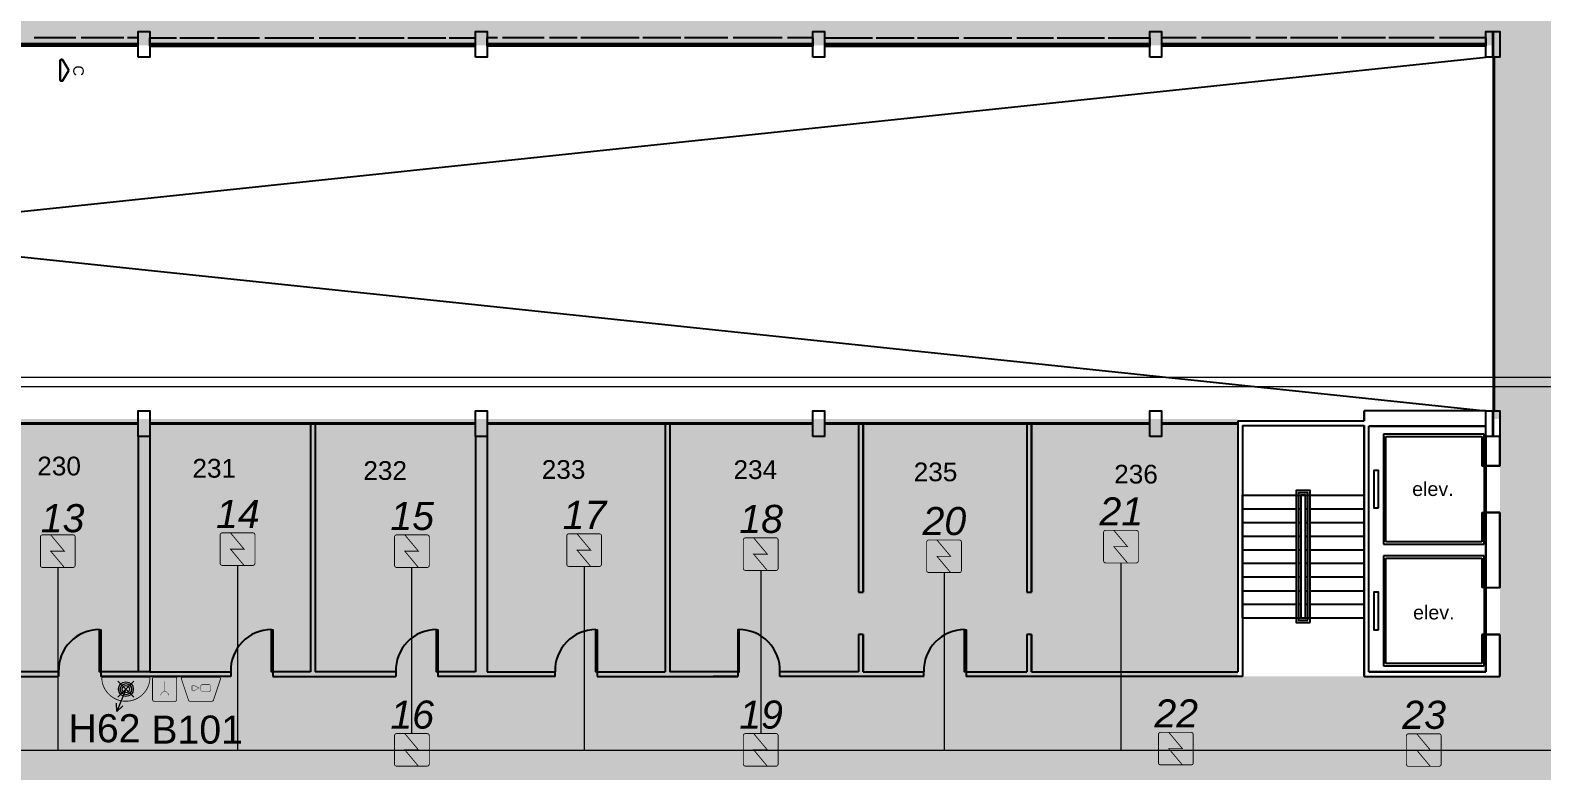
# Model space of a CAD drawing. Header units: metres. Extents: x -331 to 2982, y 362 to 2539.
# Drawn here: x 813.88 to 846.15, y 1888.31 to 1904.12 of the extents above; entities that cross this region are included whole.
import ezdxf
from ezdxf.enums import TextEntityAlignment as Align

# ---------------------------------------------------------------- set-up
doc = ezdxf.new("R2010")
doc.units = ezdxf.units.M
doc.linetypes.add('DASHDOT', pattern=[1, 0.5, -0.25, 0, -0.25])
doc.layers.get('0').update_dxf_attribs({"color": 251})
doc.layers.add('_corredores', color=251, linetype='Continuous', plot=False)
doc.layers.add('_salas', color=251, linetype='Continuous', plot=False)
for name, color, linetype in [('ALV', 251, 'Continuous'), ('CX', 251, 'Continuous'), ('Det', 251, 'Continuous'), ('DET. FUMAÇA', 1, 'Continuous'), ('Det_Vigas', 251, 'Continuous'), ('Div', 251, 'Continuous'), ('Est', 251, 'Continuous'), ('Pis', 251, 'Continuous'), ('SALAS NOVAS', 7, 'Continuous'), ('Texto_Salas', 251, 'Continuous'), ('vid', 251, 'Continuous'), ('vis', 251, 'Continuous')]:
    doc.layers.add(name, color=color, linetype=linetype)
doc.layers.add('Det_Lcorte', color=251, linetype='Continuous', lineweight=20)
doc.styles.add('ARIAL', font='arial.ttf')
doc.styles.add('DESTAQUE', font='arial.ttf', dxfattribs={"height": 0.4})
doc.styles.add('X3G_ENTITY_1416B73C', font='arial.ttf', dxfattribs={"height": 0.6})
doc.styles.add('X3G_ENTITY_1416B9DC', font='arial.ttf', dxfattribs={"height": 0.6})
doc.styles.add('X3G_ENTITY_1416B9E6', font='arial.ttf', dxfattribs={"height": 0.6})
doc.styles.add('X3G_ENTITY_1416B9F6', font='arial.ttf', dxfattribs={"height": 0.6})
doc.styles.add('X3G_ENTITY_1416BA00', font='arial.ttf', dxfattribs={"height": 0.6})
doc.styles.add('X3G_ENTITY_1416BA8F', font='arial.ttf', dxfattribs={"height": 0.6})
doc.styles.add('X3G_ENTITY_1416BA99', font='arial.ttf', dxfattribs={"height": 0.6})
doc.styles.add('X3G_ENTITY_1416BAA3', font='arial.ttf', dxfattribs={"height": 0.6})
doc.styles.add('X3G_ENTITY_1416BAAD', font='arial.ttf', dxfattribs={"height": 0.6})
doc.styles.add('X3G_ENTITY_1416BAB7', font='arial.ttf', dxfattribs={"height": 0.6})
doc.styles.add('X3G_ENTITY_1416BAC1', font='arial.ttf', dxfattribs={"height": 0.6})
doc.styles.add('X3G_ENTITY_1416BACB', font='arial.ttf', dxfattribs={"height": 0.6})
doc.styles.add('X3G_ENTITY_1422A482', font='arial.ttf', dxfattribs={"height": 0.6})

# ---------------------------------------------------------------- blocks, each defined once
blk = doc.blocks.new('WEW')
at = {"color": 1, "lineweight": 0, "true_color": 0xe60000}
for p, q in [((1781.244, 994.005), (1781.439, 994.482)), ((1781.439, 994.482), (1781.308, 994.36)), ((1781.439, 994.482), (1781.447, 994.302)), ((1781.075, 994.175), (1781.413, 993.836)), ((1781.413, 994.175), (1781.075, 993.836))]:
    blk.add_line(p, q, dxfattribs=at)
at = {"color": 1, "true_color": 0xe60000, "const_width": 0.0172}
for points in [[(1779.259, 993.747), (1780.023, 993.747, 0.511918), (1780.056, 993.793), (1779.907, 994.24, 0.322823), (1779.874, 994.263), (1779.408, 994.263, 0.322823), (1779.375, 994.24), (1779.226, 993.793, 0.511918)], [(1780.193, 994.263), (1780.641, 994.263, -0.414214), (1780.675, 994.229), (1780.675, 993.782, -0.414214), (1780.641, 993.747), (1780.193, 993.747, -0.414214), (1780.159, 993.782), (1780.159, 994.229, -0.414214)], [(1780.764, 993.748), (1781.724, 993.748, 0.435311), (1781.759, 993.784, 0.930949), (1780.73, 993.784, 0.435311)]]:
    blk.add_lwpolyline(points, format="xyb", close=True, dxfattribs=at)
at = {"color": 1, "true_color": 0xe60000, "const_width": 0.0086}
for points in [[(1779.463, 994.06), (1779.617, 994.06), (1779.652, 994.026), (1779.652, 993.936), (1779.617, 993.902), (1779.463, 993.902), (1779.428, 993.936), (1779.428, 994.026)], [(1779.832, 993.936), (1779.832, 994.026), (1779.802, 994.044), (1779.679, 993.981), (1779.802, 993.918)]]:
    blk.add_lwpolyline(points, close=True, dxfattribs=at)
for points in [[(1780.336, 994.135), (1780.338, 994.117), (1780.344, 994.099), (1780.351, 994.088), (1780.365, 994.073), (1780.373, 994.067), (1780.386, 994.06), (1780.397, 994.057), (1780.413, 994.055), (1780.421, 994.055), (1780.431, 994.056), (1780.45, 994.062), (1780.464, 994.07), (1780.477, 994.082), (1780.488, 994.096), (1780.494, 994.11), (1780.497, 994.122), (1780.498, 994.13), (1780.498, 994.136)], [(1780.417, 993.837), (1780.417, 994.055)]]:
    blk.add_lwpolyline(points, dxfattribs=at)
at = {"color": 1, "lineweight": 0, "true_color": 0xe60000}
for radius in [0.158, 0.119, 0.0774]:
    blk.add_circle((1781.244, 994.005), radius, dxfattribs=at)
blk = doc.blocks.new('Detector de fumaça')
at = {"layer": 'DET. FUMAÇA', "linetype": 'Continuous', "lineweight": 15, "const_width": 0.0187}
blk.add_lwpolyline([(774.599, 539.816), (775.249, 539.816, -0.414214), (775.296, 539.769), (775.296, 539.167, -0.414214), (775.249, 539.12), (774.599, 539.12, -0.414214), (774.553, 539.167), (774.553, 539.769, -0.414214)], format="xyb", close=True, dxfattribs=at)
blk.add_lwpolyline([(774.773, 539.816), (775.064, 539.468), (774.773, 539.468), (775.064, 539.12)], dxfattribs=at)

msp = doc.modelspace()

# ---------------------------------------------------------------- hatches: boundary and pattern name
at = {"layer": '_corredores', "transparency": 33554508}
h = msp.add_hatch(color=256, dxfattribs=at)
h.dxf.hatch_style = 1
h.paths.add_polyline_path([(851.609, 1924.544), (870.379, 1924.544), (870.379, 1926.38), (870.189, 1926.38), (870.189, 1926.577), (870.003, 1926.764), (866.304, 1926.765), (866.288, 1926.731), (866.184, 1926.814), (865.422, 1927.574), (863.994, 1927.574), (862.566, 1927.574), (861.756, 1926.765), (861.72, 1926.765), (861.716, 1926.764), (861.703, 1926.763), (861.685, 1926.763), (858.091, 1926.765), (857.744, 1926.418), (857.397, 1926.765), (853.804, 1926.765), (853.788, 1926.731), (853.684, 1926.814), (852.922, 1927.574), (851.494, 1927.574), (849.748, 1927.574), (849.748, 1926.814), (849.608, 1926.814), (849.608, 1929.894), (841.234, 1929.894), (841.234, 1928.054), (840.474, 1928.054), (840.474, 1927.096), (840.756, 1926.814), (840.374, 1926.432), (840.042, 1926.765), (836.434, 1926.765), (836.419, 1926.731), (836.314, 1926.814), (835.553, 1927.574), (834.124, 1927.574), (832.696, 1927.574), (831.886, 1926.765), (831.85, 1926.765), (831.847, 1926.764), (831.833, 1926.763), (831.815, 1926.763), (828.221, 1926.765), (827.874, 1926.418), (827.528, 1926.765), (823.934, 1926.765), (823.918, 1926.731), (823.814, 1926.814), (823.052, 1927.574), (821.624, 1927.574), (820.195, 1927.574), (819.385, 1926.765), (819.35, 1926.765), (819.346, 1926.764), (819.333, 1926.763), (819.315, 1926.763), (815.721, 1926.765), (815.374, 1926.418), (815.027, 1926.765), (811.434, 1926.765), (811.418, 1926.731), (811.314, 1926.814), (810.552, 1927.574), (809.124, 1927.574), (807.695, 1927.574), (806.886, 1926.765), (806.85, 1926.765), (806.846, 1926.764), (806.833, 1926.763), (806.815, 1926.763), (803.221, 1926.765), (802.874, 1926.418), (802.527, 1926.765), (798.934, 1926.765), (798.918, 1926.731), (798.814, 1926.814), (798.052, 1927.574), (796.624, 1927.574), (795.195, 1927.574), (794.386, 1926.765), (794.35, 1926.765), (794.346, 1926.764), (794.333, 1926.763), (794.315, 1926.763), (790.721, 1926.765), (790.374, 1926.418), (790.027, 1926.765), (786.434, 1926.765), (786.418, 1926.731), (786.314, 1926.814), (785.552, 1927.574), (784.124, 1927.574), (782.696, 1927.574), (781.886, 1926.765), (781.85, 1926.765), (781.846, 1926.764), (781.833, 1926.763), (781.815, 1926.763), (778.221, 1926.765), (777.874, 1926.418), (777.527, 1926.765), (773.934, 1926.765), (773.918, 1926.731), (773.814, 1926.814), (773.052, 1927.574), (771.624, 1927.574), (770.196, 1927.574), (769.386, 1926.765), (769.35, 1926.765), (769.347, 1926.764), (769.333, 1926.763), (769.315, 1926.763), (765.615, 1926.764), (765.429, 1926.577), (765.429, 1926.38), (765.239, 1926.38), (765.239, 1924.544), (770.084, 1924.544), (770.084, 1914.631), (770.394, 1914.631), (770.394, 1905.511), (765.009, 1905.511), (765.009, 1910.811), (763.809, 1910.811), (763.809, 1905.511), (755.909, 1905.511), (755.909, 1910.811), (754.809, 1910.811), (754.809, 1905.511), (746.059, 1905.511), (746.059, 1901.896), (748.429, 1901.896), (748.429, 1903.596), (748.029, 1903.596), (748.029, 1903.796), (754.454, 1903.796), (754.454, 1903.596), (754.129, 1903.596), (754.129, 1901.896), (754.454, 1901.896), (754.454, 1901.696), (754.454, 1901.171), (757.954, 1901.171), (757.954, 1903.571), (757.954, 1903.771), (768.009, 1903.771), (768.009, 1903.751), (768.814, 1903.751), (768.814, 1895.791), (767.984, 1895.791), (767.984, 1895.771), (762.344, 1895.771), (761.069, 1895.771), (761.069, 1893.046), (754.154, 1893.046), (752.479, 1893.046), (752.479, 1860.521), (752.479, 1859.096), (752.479, 1857.621), (754.079, 1857.621), (754.079, 1860.546), (753.904, 1860.546), (753.904, 1863.421), (754.169, 1863.421), (754.169, 1887.631), (760.804, 1887.631), (760.804, 1887.721), (768.909, 1887.721), (770.309, 1887.721), (771.909, 1887.721), (773.009, 1887.721), (775.859, 1887.721), (775.859, 1886.621), (777.159, 1886.621), (777.159, 1887.721), (788.759, 1887.721), (788.759, 1886.621), (790.059, 1886.621), (790.059, 1887.721), (802.309, 1887.721), (804.009, 1887.721), (844.959, 1887.721), (844.959, 1887.896), (845.259, 1887.896), (845.259, 1887.543), (845.259, 1863.221), (807.109, 1863.221), (807.109, 1860.671), (807.109, 1860.571), (806.556, 1860.571), (806.556, 1858.751), (806.556, 1855.871), (806.556, 1855.143), (807.956, 1855.143), (807.956, 1857.121), (809.134, 1857.121), (809.134, 1860.671), (845.259, 1860.671), (845.259, 1855.977), (846.384, 1855.977), (846.384, 1856.871), (846.034, 1856.871), (846.034, 1856.971), (846.434, 1856.971), (846.434, 1860.671), (849.184, 1860.671), (849.184, 1856.971), (849.584, 1856.971), (849.584, 1856.871), (849.234, 1856.871), (849.234, 1855.977), (850.459, 1855.977), (850.459, 1860.671), (859.459, 1860.671), (859.459, 1863.221), (849.559, 1863.221), (849.559, 1888.221), (849.659, 1888.221), (849.659, 1887.721), (854.289, 1887.721), (854.289, 1895.621), (859.259, 1895.621), (859.259, 1905.521), (857.359, 1905.521), (857.359, 1905.621), (858.034, 1905.621), (858.034, 1908.221), (853.709, 1908.221), (853.709, 1908.184), (853.609, 1908.184), (853.609, 1910.121), (850.859, 1910.121), (850.86, 1912.861), (849.659, 1912.861), (849.659, 1908.921), (852.409, 1908.921), (852.409, 1903.771), (852.409, 1895.701), (852.409, 1890.371), (849.559, 1890.371), (849.559, 1908.921), (849.559, 1912.961), (852.259, 1912.961), (852.259, 1914.631), (851.609, 1914.631)])
h.paths.add_polyline_path([(845.929, 1914.631), (846.006, 1914.631), (846.006, 1905.511), (844.999, 1905.511), (844.999, 1909.911), (845.009, 1910.811), (843.809, 1910.811), (843.809, 1905.511), (835.009, 1905.511), (835.009, 1910.811), (833.809, 1910.811), (833.809, 1905.511), (825.009, 1905.511), (825.009, 1910.811), (823.809, 1910.811), (823.809, 1905.511), (815.009, 1905.511), (815.009, 1910.811), (813.809, 1910.811), (813.809, 1905.511), (805.009, 1905.511), (805.009, 1910.811), (803.809, 1910.811), (803.809, 1905.511), (795.009, 1905.511), (795.009, 1910.811), (793.809, 1910.811), (793.809, 1905.511), (785.009, 1905.511), (785.009, 1910.811), (783.809, 1910.811), (783.809, 1905.511), (775.009, 1905.511), (775.009, 1910.811), (773.979, 1910.811), (773.979, 1905.511), (773.194, 1905.511), (773.194, 1914.631), (773.124, 1914.631), (773.124, 1920.111), (775.144, 1920.111), (775.144, 1921.611), (775.124, 1921.611), (775.124, 1922.031), (773.624, 1922.031), (773.624, 1921.611), (773.164, 1921.611), (773.164, 1924.544), (845.929, 1924.543), (845.929, 1921.611), (845.469, 1921.611), (845.469, 1922.031), (843.969, 1922.031), (843.969, 1921.611), (843.949, 1920.111), (845.929, 1920.111)], flags=16)
h.paths.add_polyline_path([(851.494, 1926.432), (851.112, 1926.814), (851.494, 1927.196), (851.876, 1926.814)], flags=16)
h.paths.add_polyline_path([(845.244, 1926.432), (844.862, 1926.814), (845.244, 1927.196), (845.626, 1926.814)], flags=16)
h.paths.add_polyline_path([(845.119, 1903.801), (845.119, 1895.821), (845.259, 1895.821), (845.259, 1890.321), (839.659, 1890.321), (775.859, 1890.321), (772.984, 1890.321), (772.984, 1895.791), (771.754, 1895.791), (771.754, 1903.746), (773.099, 1903.746), (773.099, 1903.801)], flags=16)
h.paths.add_polyline_path([(834.506, 1926.814), (834.124, 1926.432), (833.742, 1926.814), (834.124, 1927.196)], flags=16)
h.paths.add_polyline_path([(863.612, 1926.814), (863.994, 1927.196), (864.376, 1926.814), (863.994, 1926.432)], flags=16)
h.paths.add_polyline_path([(845.259, 1895.821), (845.259, 1890.321), (839.659, 1890.321), (775.859, 1890.321), (772.984, 1890.321), (772.984, 1895.821), (775.859, 1895.821), (839.659, 1895.821)], flags=0)
h.paths.add_polyline_path([(822.006, 1926.814), (821.624, 1926.432), (821.242, 1926.814), (821.624, 1927.196)], flags=16)
h.paths.add_polyline_path([(809.506, 1926.814), (809.124, 1926.432), (808.742, 1926.814), (809.124, 1927.196)], flags=16)
h.paths.add_polyline_path([(797.006, 1926.814), (796.624, 1926.432), (796.242, 1926.814), (796.624, 1927.196)], flags=16)
h.paths.add_polyline_path([(784.506, 1926.814), (784.124, 1926.432), (783.742, 1926.814), (784.124, 1927.196)], flags=16)
h.paths.add_polyline_path([(772.006, 1926.814), (771.624, 1926.432), (771.242, 1926.814), (771.624, 1927.196)], flags=16)
edge = h.paths.add_edge_path(flags=16)
edge.add_line((767.555, 1893.924), (767.408, 1893.821))
edge.add_line((767.408, 1893.821), (767.203, 1894.065))
edge.add_line((767.203, 1894.065), (766.309, 1893.171))
edge.add_arc((765.909, 1892.771), 0.565, -45, 45, ccw=False)
edge.add_line((766.309, 1892.372), (767.203, 1891.477))
edge.add_line((767.203, 1891.477), (767.408, 1891.721))
edge.add_line((767.408, 1891.721), (767.555, 1891.618))
edge.add_arc((765.909, 1892.771), 2.01, 35, 325, ccw=False)
at = {"layer": '_salas', "transparency": 33554559}
h = msp.add_hatch(color=256, dxfattribs=at)
h.dxf.hatch_style = 1
h.paths.add_polyline_path([(839.659, 1890.321), (839.659, 1895.821), (775.859, 1895.821), (775.859, 1890.321)])

# ---------------------------------------------------------------- linework, layer by layer
at = {"layer": 'ALV', "color": 251}
for p, q in [((839.659, 1895.781), (839.659, 1890.421)), ((839.659, 1895.781), (842.359, 1895.781)), ((842.359, 1895.781), (842.359, 1895.996)), ((844.959, 1895.996), (842.359, 1895.996)), ((844.959, 1895.996), (842.359, 1895.996)), ((842.359, 1895.996), (842.359, 1895.781)), ((816.184, 1895.446), (816.184, 1890.421)), ((816.434, 1895.446), (816.434, 1890.421)), ((819.859, 1895.711), (819.859, 1890.421)), ((819.959, 1895.711), (819.959, 1890.421)), ((823.384, 1895.446), (823.384, 1890.421)), ((823.634, 1895.446), (823.634, 1890.421)), ((827.434, 1895.711), (827.434, 1890.421)), ((827.534, 1895.711), (827.534, 1890.421)), ((831.559, 1895.711), (831.559, 1892.121)), ((831.559, 1895.711), (831.559, 1892.121)), ((831.659, 1895.711), (831.659, 1892.121)), ((831.659, 1892.121), (831.659, 1895.711)), ((835.159, 1895.711), (835.159, 1892.121)), ((835.159, 1895.711), (835.159, 1892.121)), ((835.259, 1895.711), (835.259, 1892.121)), ((835.259, 1892.121), (835.259, 1895.711)), ((839.759, 1895.681), (839.759, 1890.321)), ((839.759, 1895.681), (842.359, 1895.681)), ((842.359, 1890.321), (842.359, 1895.681)), ((842.359, 1895.681), (842.359, 1890.321)), ((842.459, 1890.421), (842.459, 1895.671)), ((844.959, 1895.671), (842.459, 1895.671)), ((842.459, 1890.421), (842.459, 1895.671)), ((842.459, 1895.671), (844.959, 1895.671)), ((844.959, 1894.821), (844.959, 1895.446)), ((845.259, 1895.446), (845.259, 1894.821)), ((845.259, 1894.821), (844.959, 1894.821)), ((839.759, 1891.571), (839.759, 1894.196)), ((844.959, 1892.221), (844.959, 1893.821)), ((844.959, 1893.821), (845.259, 1893.821)), ((845.259, 1893.821), (845.259, 1892.221)), ((831.559, 1892.121), (831.659, 1892.121)), ((831.559, 1892.121), (831.659, 1892.121)), ((835.159, 1892.121), (835.259, 1892.121)), ((835.159, 1892.121), (835.259, 1892.121)), ((831.559, 1891.221), (831.559, 1890.421)), ((831.659, 1891.221), (831.559, 1891.221)), ((831.659, 1891.221), (831.559, 1891.221)), ((831.559, 1891.221), (831.559, 1890.421)), ((831.659, 1891.221), (831.659, 1890.421)), ((831.659, 1890.421), (831.659, 1891.221)), ((835.159, 1891.221), (835.159, 1890.421)), ((835.259, 1891.221), (835.159, 1891.221)), ((835.259, 1891.221), (835.159, 1891.221)), ((835.159, 1891.221), (835.159, 1890.421)), ((835.259, 1891.221), (835.259, 1890.421)), ((835.259, 1890.421), (835.259, 1891.221)), ((844.959, 1890.421), (844.959, 1891.221)), ((844.959, 1891.221), (845.259, 1891.221)), ((845.259, 1891.221), (844.959, 1891.221)), ((844.959, 1891.221), (844.959, 1890.421)), ((845.259, 1891.221), (845.259, 1890.321)), ((845.259, 1890.321), (845.259, 1891.221)), ((811.859, 1890.321), (814.484, 1890.321)), ((814.484, 1890.421), (812.759, 1890.421)), ((814.484, 1890.421), (814.484, 1890.321)), ((816.434, 1890.421), (815.384, 1890.421)), ((815.384, 1890.421), (815.384, 1890.321)), ((818.159, 1890.321), (815.384, 1890.321)), ((816.434, 1890.421), (818.159, 1890.421)), ((818.159, 1890.421), (818.159, 1890.321)), ((819.859, 1890.421), (819.059, 1890.421)), ((819.059, 1890.421), (819.059, 1890.321)), ((819.059, 1890.321), (821.684, 1890.321)), ((821.684, 1890.421), (819.959, 1890.421)), ((821.684, 1890.421), (821.684, 1890.321)), ((823.384, 1890.421), (822.584, 1890.421)), ((822.584, 1890.421), (822.584, 1890.321)), ((825.084, 1890.321), (822.584, 1890.321)), ((823.634, 1890.421), (825.084, 1890.421)), ((825.084, 1890.321), (825.084, 1890.421)), ((825.984, 1890.421), (825.984, 1890.321)), ((825.984, 1890.421), (827.434, 1890.421)), ((825.984, 1890.321), (828.984, 1890.321)), ((828.984, 1890.421), (827.534, 1890.421)), ((828.984, 1890.321), (828.459, 1890.321)), ((828.984, 1890.421), (828.984, 1890.321)), ((829.884, 1890.321), (829.884, 1890.421)), ((831.559, 1890.421), (829.884, 1890.421)), ((832.959, 1890.321), (829.884, 1890.321)), ((831.559, 1890.421), (831.559, 1890.421)), ((831.659, 1890.421), (832.959, 1890.421)), ((831.659, 1890.421), (831.659, 1890.421)), ((831.659, 1890.421), (831.659, 1890.421)), ((832.959, 1890.321), (832.959, 1890.421)), ((833.859, 1890.421), (835.159, 1890.421)), ((833.859, 1890.421), (833.859, 1890.321)), ((839.759, 1890.321), (833.859, 1890.321)), ((835.159, 1890.421), (835.159, 1890.421)), ((835.259, 1890.421), (835.259, 1890.421)), ((835.259, 1890.421), (839.659, 1890.421)), ((842.359, 1890.321), (845.259, 1890.321)), ((842.359, 1890.321), (845.259, 1890.321)), ((842.459, 1890.421), (844.959, 1890.421)), ((844.959, 1890.421), (842.459, 1890.421))]:
    msp.add_line(p, q, dxfattribs=at)
for points in [[(845.259, 1895.446), (844.959, 1895.446), (844.959, 1894.821), (845.259, 1894.821)], [(845.259, 1893.821), (844.959, 1893.821), (844.959, 1892.221), (845.259, 1892.221)]]:
    msp.add_lwpolyline(points, close=True, dxfattribs=at)
at = {"layer": 'CX', "color": 251, "ltscale": 8}
for points in [[(815.384, 1890.421), (815.354, 1890.421), (815.354, 1891.321), (815.384, 1891.321)], [(819.059, 1890.421), (819.029, 1890.421), (819.029, 1891.321), (819.059, 1891.321)], [(822.584, 1890.421), (822.554, 1890.421), (822.554, 1891.321), (822.584, 1891.321)], [(825.984, 1890.421), (825.954, 1890.421), (825.954, 1891.321), (825.984, 1891.321)], [(828.984, 1890.421), (829.014, 1890.421), (829.014, 1891.321), (828.984, 1891.321)], [(833.859, 1890.421), (833.829, 1890.421), (833.829, 1891.321), (833.859, 1891.321)]]:
    msp.add_lwpolyline(points, close=True, dxfattribs=at)
for centre, start, end in [((815.354, 1890.451), 90, 181.942), ((819.029, 1890.451), 90, 181.942), ((822.554, 1890.451), 90, 181.942), ((825.954, 1890.451), 90, 181.942), ((829.014, 1890.451), 358.058, 90), ((833.829, 1890.451), 90, 181.942)]:
    msp.add_arc(centre, 0.871, start, end, dxfattribs=at)
at = {"layer": 'Det', "color": 251}
for p, q in [((773.234, 1903.546), (844.959, 1895.996)), ((773.234, 1895.996), (844.959, 1903.546))]:
    msp.add_line(p, q, dxfattribs=at)
at = {"layer": 'Det_Lcorte', "color": 251, "linetype": 'DASHDOT', "ltscale": 0.0075, "transparency": 33554534, "const_width": 0.05}
msp.add_lwpolyline([(814.702, 1903.269), (814.574, 1903.055, -0.760667), (814.517, 1903.071), (814.517, 1903.466, -0.760667), (814.574, 1903.482), (814.702, 1903.269)], format="xyb", dxfattribs=at)
at = {"layer": 'Det_Vigas', "color": 251}
for p, q in [((814.854, 1903.961), (813.964, 1903.961)), ((815.877, 1903.961), (814.964, 1903.961)), ((816.184, 1903.961), (815.952, 1903.961)), ((816.184, 1903.781), (816.184, 1903.961)), ((816.434, 1903.961), (816.999, 1903.961)), ((816.434, 1903.781), (816.434, 1903.961)), ((817.074, 1903.961), (817.804, 1903.961)), ((817.879, 1903.961), (818.774, 1903.961)), ((818.884, 1903.961), (819.934, 1903.961)), ((820.044, 1903.961), (820.822, 1903.961)), ((820.897, 1903.961), (821.862, 1903.961)), ((821.937, 1903.961), (822.749, 1903.961)), ((822.824, 1903.961), (823.384, 1903.961)), ((823.384, 1903.781), (823.384, 1903.961)), ((823.854, 1903.961), (823.634, 1903.961)), ((823.634, 1903.781), (823.634, 1903.961)), ((824.854, 1903.961), (823.964, 1903.961)), ((825.558, 1903.961), (824.964, 1903.961)), ((826.882, 1903.961), (825.633, 1903.961)), ((827.769, 1903.961), (826.957, 1903.961)), ((828.774, 1903.961), (827.844, 1903.961)), ((829.934, 1903.961), (828.884, 1903.961)), ((830.584, 1903.961), (830.044, 1903.961)), ((830.584, 1903.961), (830.584, 1903.781)), ((830.834, 1903.961), (831.862, 1903.961)), ((830.834, 1903.961), (830.834, 1903.781)), ((831.937, 1903.961), (832.749, 1903.961)), ((832.824, 1903.961), (833.704, 1903.961)), ((833.814, 1903.961), (834.834, 1903.961)), ((834.944, 1903.961), (835.729, 1903.961)), ((835.804, 1903.961), (836.817, 1903.961)), ((836.892, 1903.961), (837.784, 1903.961)), ((837.784, 1903.961), (837.784, 1903.781)), ((838.774, 1903.961), (838.034, 1903.961)), ((838.034, 1903.961), (838.034, 1903.781)), ((839.934, 1903.961), (838.884, 1903.961)), ((840.709, 1903.961), (840.044, 1903.961)), ((841.797, 1903.961), (840.784, 1903.961)), ((842.814, 1903.961), (841.872, 1903.961)), ((843.854, 1903.961), (842.889, 1903.961)), ((844.959, 1903.961), (843.964, 1903.961)), ((844.959, 1903.961), (844.959, 1903.781)), ((845.099, 1904.096), (845.119, 1904.096)), ((816.184, 1903.781), (809.234, 1903.781)), ((816.434, 1903.781), (823.384, 1903.781)), ((830.584, 1903.781), (823.634, 1903.781)), ((830.834, 1903.781), (837.784, 1903.781)), ((844.959, 1903.781), (838.034, 1903.781))]:
    msp.add_line(p, q, dxfattribs=at)
at = {"layer": 'Div', "color": 230, "linetype": 'Continuous', "lineweight": 0}
for p, q in [((787.641, 1896.715), (871.689, 1896.715)), ((787.641, 1896.515), (871.641, 1896.515))]:
    msp.add_line(p, q, dxfattribs=at)
at = {"layer": 'Div', "color": 150, "linetype": 'Continuous', "lineweight": 0}
for p, q in [((814.466, 1892.651), (814.466, 1888.75)), ((818.304, 1892.693), (818.304, 1888.75)), ((822.026, 1889.102), (822.026, 1892.651)), ((825.705, 1892.672), (825.705, 1888.75)), ((829.475, 1892.587), (829.475, 1889.102)), ((833.389, 1892.54), (833.389, 1888.75)), ((837.166, 1892.746), (837.166, 1888.75)), ((791.209, 1888.75), (855.745, 1888.75))]:
    msp.add_line(p, q, dxfattribs=at)
at = {"layer": 'Est', "color": 251}
for points in [[(816.184, 1903.546), (816.184, 1904.096), (816.434, 1904.096), (816.434, 1903.546)], [(823.384, 1903.546), (823.384, 1904.096), (823.634, 1904.096), (823.634, 1903.546)], [(830.584, 1903.546), (830.584, 1904.096), (830.834, 1904.096), (830.834, 1903.546)], [(837.784, 1903.546), (837.784, 1904.096), (838.034, 1904.096), (838.034, 1903.546)], [(844.959, 1903.546), (844.959, 1904.096), (845.099, 1904.096), (845.099, 1903.546)], [(845.119, 1903.546), (845.119, 1904.096), (845.259, 1904.096), (845.259, 1903.546)], [(816.184, 1895.446), (816.184, 1895.996), (816.434, 1895.996), (816.434, 1895.446)], [(823.384, 1895.446), (823.384, 1895.996), (823.634, 1895.996), (823.634, 1895.446)], [(830.584, 1895.446), (830.584, 1895.996), (830.834, 1895.996), (830.834, 1895.446)], [(837.784, 1895.446), (837.784, 1895.996), (838.034, 1895.996), (838.034, 1895.446)], [(844.959, 1895.446), (844.959, 1895.996), (845.099, 1895.996), (845.099, 1895.446)], [(845.119, 1895.446), (845.119, 1895.996), (845.259, 1895.996), (845.259, 1895.446)]]:
    msp.add_lwpolyline(points, close=True, dxfattribs=at)
at = {"layer": 'Pis', "color": 251}
for p, q in [((842.769, 1895.496), (842.769, 1893.146)), ((844.919, 1895.496), (842.769, 1895.496)), ((842.819, 1893.196), (842.819, 1895.446)), ((842.819, 1895.446), (844.869, 1895.446)), ((844.869, 1895.446), (844.869, 1894.821)), ((844.919, 1894.821), (844.919, 1895.496)), ((844.869, 1894.821), (844.919, 1894.821)), ((844.919, 1894.821), (844.919, 1893.821)), ((844.959, 1894.821), (844.959, 1893.821)), ((839.759, 1894.196), (842.359, 1894.196)), ((839.759, 1893.904), (840.909, 1893.904)), ((840.959, 1893.904), (841.009, 1893.904)), ((841.109, 1893.904), (841.159, 1893.904)), ((841.209, 1893.904), (842.359, 1893.904)), ((844.869, 1893.821), (844.869, 1893.196)), ((844.869, 1893.821), (844.919, 1893.821)), ((844.919, 1893.146), (844.919, 1893.821)), ((839.759, 1893.613), (840.909, 1893.613)), ((840.959, 1893.613), (841.009, 1893.613)), ((841.109, 1893.613), (841.159, 1893.613)), ((841.209, 1893.613), (842.359, 1893.613)), ((839.759, 1893.321), (840.909, 1893.321)), ((840.959, 1893.321), (841.009, 1893.321)), ((841.109, 1893.321), (841.159, 1893.321)), ((841.209, 1893.321), (842.359, 1893.321)), ((844.869, 1893.196), (842.819, 1893.196)), ((839.759, 1893.029), (840.909, 1893.029)), ((840.959, 1893.029), (841.009, 1893.029)), ((841.109, 1893.029), (841.159, 1893.029)), ((841.209, 1893.029), (842.359, 1893.029)), ((842.769, 1893.146), (844.919, 1893.146)), ((842.769, 1892.896), (842.769, 1890.546)), ((844.919, 1892.896), (842.769, 1892.896)), ((842.819, 1890.596), (842.819, 1892.846)), ((842.819, 1892.846), (844.869, 1892.846)), ((844.869, 1892.846), (844.869, 1892.221)), ((844.919, 1892.221), (844.919, 1892.896)), ((839.759, 1892.738), (840.909, 1892.738)), ((840.959, 1892.738), (841.009, 1892.738)), ((841.109, 1892.738), (841.159, 1892.738)), ((841.209, 1892.738), (842.359, 1892.738)), ((839.759, 1892.446), (840.909, 1892.446)), ((840.959, 1892.446), (841.009, 1892.446)), ((841.109, 1892.446), (841.159, 1892.446)), ((841.209, 1892.446), (842.359, 1892.446)), ((844.919, 1892.221), (844.869, 1892.221)), ((844.919, 1892.221), (844.919, 1891.221)), ((844.959, 1892.221), (844.959, 1891.221)), ((839.759, 1892.154), (840.909, 1892.154)), ((839.759, 1891.863), (840.909, 1891.863)), ((840.959, 1892.154), (841.009, 1892.154)), ((840.959, 1891.863), (841.009, 1891.863)), ((841.109, 1892.154), (841.159, 1892.154)), ((841.109, 1891.863), (841.159, 1891.863)), ((841.209, 1892.154), (842.359, 1892.154)), ((841.209, 1891.863), (842.359, 1891.863)), ((839.759, 1891.571), (842.359, 1891.571)), ((844.869, 1891.221), (844.869, 1890.596)), ((844.919, 1891.221), (844.869, 1891.221)), ((844.919, 1890.546), (844.919, 1891.221)), ((844.869, 1890.596), (842.819, 1890.596)), ((842.769, 1890.546), (844.919, 1890.546))]:
    msp.add_line(p, q, dxfattribs=at)
for points in [[(842.664, 1893.921), (842.664, 1894.721), (842.564, 1894.721), (842.564, 1893.921)], [(841.109, 1891.571), (841.109, 1894.196), (841.009, 1894.196), (841.009, 1891.571)], [(842.664, 1891.321), (842.664, 1892.121), (842.564, 1892.121), (842.564, 1891.321)]]:
    msp.add_lwpolyline(points, close=True, dxfattribs=at)
at = {"layer": 'vid', "color": 251, "linetype": 'ByBlock'}
for p, q in [((816.184, 1903.831), (809.259, 1903.831)), ((816.184, 1903.811), (809.259, 1903.811)), ((823.384, 1903.831), (816.459, 1903.831)), ((823.384, 1903.811), (816.459, 1903.811)), ((830.584, 1903.831), (823.659, 1903.831)), ((830.584, 1903.811), (823.659, 1903.811)), ((837.784, 1903.831), (830.859, 1903.831)), ((837.784, 1903.811), (830.859, 1903.811)), ((844.959, 1903.831), (838.034, 1903.831)), ((844.959, 1903.811), (838.034, 1903.811)), ((845.119, 1895.996), (845.119, 1903.546)), ((845.139, 1895.996), (845.139, 1903.546)), ((816.184, 1895.731), (809.234, 1895.731)), ((823.384, 1895.731), (816.434, 1895.731)), ((830.584, 1895.731), (823.634, 1895.731)), ((837.784, 1895.731), (830.834, 1895.731)), ((839.659, 1895.731), (838.034, 1895.731)), ((816.184, 1895.711), (809.234, 1895.711)), ((823.384, 1895.711), (816.434, 1895.711)), ((830.584, 1895.711), (823.634, 1895.711)), ((837.784, 1895.711), (830.834, 1895.711)), ((839.659, 1895.711), (838.034, 1895.711))]:
    msp.add_line(p, q, dxfattribs=at)
at = {"layer": 'vis', "color": 251}
for points in [[(841.209, 1891.471), (841.209, 1894.296), (840.909, 1894.296), (840.909, 1891.471)], [(841.159, 1891.521), (841.159, 1894.246), (840.959, 1894.246), (840.959, 1891.521)]]:
    msp.add_lwpolyline(points, close=True, dxfattribs=at)

# ---------------------------------------------------------------- block references
at = {"lineweight": 0, "rotation": 180}
msp.add_blockref('WEW', (2597.164, 2884.055), dxfattribs=at)
at = {"layer": 'DET. FUMAÇA', "linetype": 'Continuous', "lineweight": 0}
for p in [(39.542, 1353.53), (43.38, 1353.573), (47.102, 1353.53), (50.78, 1353.552), (54.551, 1353.466), (58.465, 1353.42), (62.242, 1353.626), (47.102, 1349.286), (54.551, 1349.286), (63.414, 1349.312), (68.707, 1349.282)]:
    msp.add_blockref('Detector de fumaça', p, dxfattribs=at)

# ---------------------------------------------------------------- texts
at = {"layer": 'Det_Lcorte', "color": 251, "linetype": 'DASHDOT', "ltscale": 0.0075, "transparency": 33554534, "style": 'ARIAL'}
msp.add_attdef('C', text='A', height=0.225, rotation=270, dxfattribs=at).set_placement((814.908, 1903.259), align=Align.MIDDLE_CENTER)
at = {"layer": 'Div', "color": 5, "linetype": 'Continuous', "lineweight": 0, "true_color": 0x0000ff, "char_height": 0.6, "attachment_point": 1}
for s, insert, style in [('{\\fArial|b0|i1|c0|p34;21}', (836.707, 1894.146), 'X3G_ENTITY_1416BACB'), ('{\\fArial|b0|i1|c0|p34;13}', (814.102, 1894.002), 'X3G_ENTITY_1416BA8F'), ('{\\fArial|b0|i1|c0|p34;14}', (817.845, 1894.094), 'X3G_ENTITY_1416BA99'), ('{\\fArial|b0|i1|c0|p34;15}', (821.567, 1894.051), 'X3G_ENTITY_1416BAA3'), ('{\\fArial|b0|i1|c0|p34;17}', (825.246, 1894.073), 'X3G_ENTITY_1416BAAD'), ('{\\fArial|b0|i1|c0|p34;18}', (829.017, 1893.987), 'X3G_ENTITY_1416BAB7'), ('{\\fArial|b0|i1|c0|p34;20}', (832.93, 1893.941), 'X3G_ENTITY_1416BAC1'), ('{\\fArial|b0|i1|c0|p34;16}', (821.567, 1889.807), 'X3G_ENTITY_1416BA00'), ('{\\fArial|b0|i1|c0|p34;19}', (829.017, 1889.807), 'X3G_ENTITY_1416B9F6'), ('{\\fArial|b0|i1|c0|p34;22}', (837.88, 1889.832), 'X3G_ENTITY_1416B9E6'), ('{\\fArial|b0|i1|c0|p34;23}', (843.173, 1889.803), 'X3G_ENTITY_1416B9DC')]:
    msp.add_mtext_dynamic_manual_height_columns(s, width=13.3188, gutter_width=2.5, heights=[0], dxfattribs=dict(at, insert=insert, style=style))
at = {"layer": 'Div', "color": 96, "linetype": 'Continuous', "lineweight": 0, "true_color": 0x008000, "insert": (814.695, 1889.516), "char_height": 0.6, "width": 13.3188, "attachment_point": 1, "style": 'X3G_ENTITY_1422A482'}
msp.add_mtext('H62', dxfattribs=at)
at = {"layer": 'Div', "color": 6, "linetype": 'Continuous', "lineweight": 0, "true_color": 0xff00ff, "insert": (816.463, 1889.487), "char_height": 0.6, "attachment_point": 1, "style": 'X3G_ENTITY_1416B73C'}
msp.add_mtext_dynamic_manual_height_columns('B101', width=13.3188, gutter_width=2.5, heights=[0], dxfattribs=at)
at = {"layer": 'SALAS NOVAS', "color": 251, "linetype": 'ByBlock', "style": 'DESTAQUE'}
for s, p in [('230', (814.494, 1894.616)), ('231', (817.807, 1894.568)), ('232', (821.456, 1894.52)), ('233', (825.265, 1894.542)), ('234', (829.36, 1894.539)), ('235', (833.207, 1894.491)), ('236', (837.488, 1894.443))]:
    msp.add_text(s, height=0.4, dxfattribs=at).set_placement(p, align=Align.CENTER)
at = {"layer": 'Texto_Salas', "color": 251, "linetype": 'ByBlock', "style": 'DESTAQUE'}
for p in [(843.384, 1894.176), (843.404, 1891.539)]:
    msp.add_text('elev.', height=0.3, dxfattribs=at).set_placement(p)

doc.saveas('drawing.dxf')
